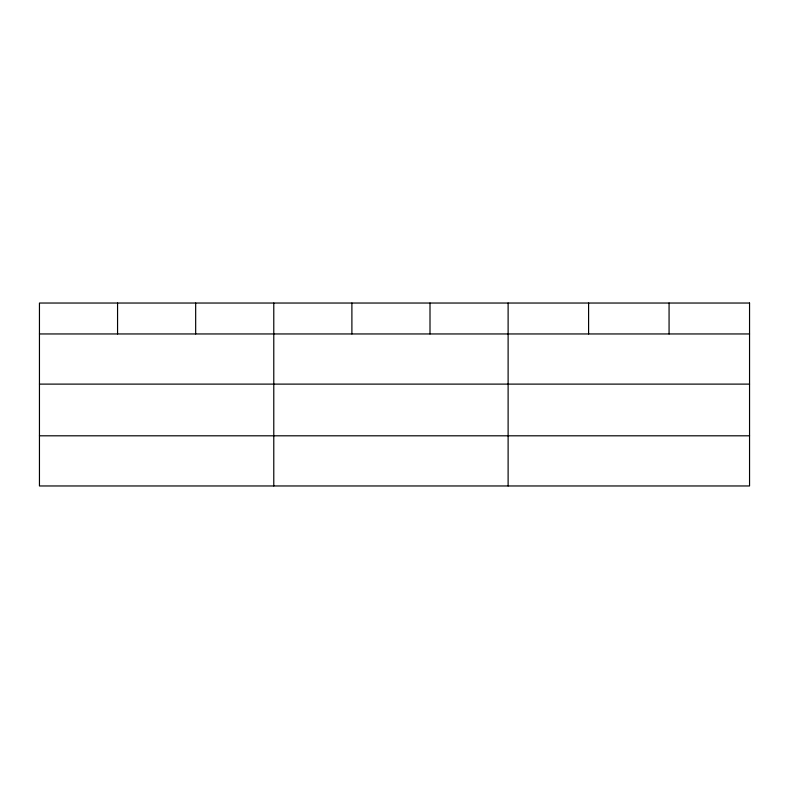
<?xml version="1.0" encoding="UTF-8"?>
<svg xmlns="http://www.w3.org/2000/svg" width="789" height="789" viewBox="0 0 789 789"><rect width="100%" height="100%" fill="white"/><g stroke="black" fill="none" stroke-linecap="round" stroke-linejoin="round"><path stroke-width="1.18" d="M39.45 333.954L749.55 333.954M39.45 384.115L749.55 384.115M39.45 435.804L749.55 435.804M669.072 303.035L669.072 333.954M588.594 303.035L588.594 333.954M508.116 303.035L508.116 485.965M430.005 303.035L430.005 333.954M351.894 303.035L351.894 333.954M273.783 303.035L273.783 485.965M195.672 303.035L195.672 333.954M117.561 303.035L117.561 333.954M749.55 303.035L39.45 303.035L39.45 485.965L749.55 485.965L749.55 303.035"/></g></svg>
